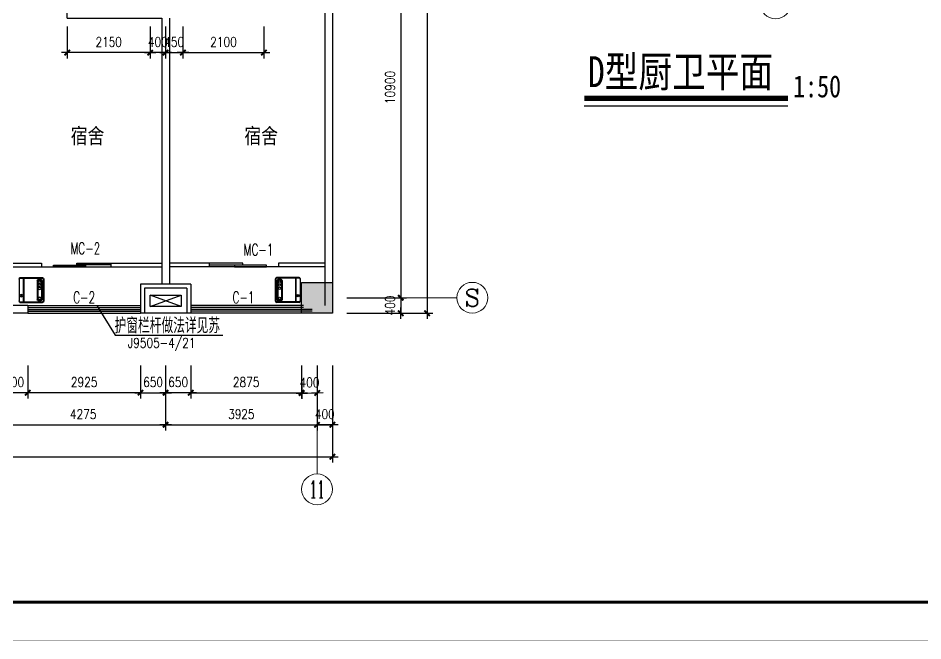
# Model space of a CAD drawing. Extents: x -357449 to -117302, y 127569 to 244935.
# Drawn here: x -281788 to -258335, y 160776 to 176921 of the extents above; entities that cross this region are included whole.
import ezdxf
from ezdxf.enums import TextEntityAlignment as Align

# ---------------------------------------------------------------- set-up
doc = ezdxf.new("R2010")
doc.units = 0
doc.header["$MEASUREMENT"] = 0
doc.layers.get('0').update_dxf_attribs({"linetype": 'CONTINUOUS'})
doc.layers.get('DEFPOINTS').update_dxf_attribs({"linetype": 'CONTINUOUS'})
for name, color, linetype in [('1', 8, 'CONTINUOUS'), ('2', 4, 'CONTINUOUS'), ('COLUMN', 4, 'CONTINUOUS'), ('DIM', 7, 'CONTINUOUS'), ('EQUIPMENT', 3, 'CONTINUOUS'), ('F', 31, 'CONTINUOUS'), ('JAJU', 8, 'CONTINUOUS'), ('WALL', 1, 'CONTINUOUS'), ('WINDOW', 4, 'CONTINUOUS'), ('WINDOWS', 4, 'CONTINUOUS'), ('剪力墙', 4, 'CONTINUOUS')]:
    doc.layers.add(name, color=color, linetype=linetype)
doc.layers.add('AXIS', color=3, linetype='CONTINUOUS', lineweight=9)
doc.styles.add('_HZTXT', font='txt.shx', dxfattribs={"bigfont": 'fs.shx'})
doc.styles.add('CHINA', font='SimSun.ttf', dxfattribs={"width": 0.85, "height": 150})
doc.styles.add('COMPLEX', font='COMPLEX.shx')
doc.styles.add('DIM_FONT', font='SIMPLEX.shx', dxfattribs={"width": 0.8})
doc.styles.add('FS', font='txt.shx', dxfattribs={"width": 0.66, "height": 150, "bigfont": 'fs.shx'})
doc.styles.add('H1', font='SimSun.ttf')
doc.dimstyles.new('DIMN-200', dxfattribs={"dimtxt": 300, "dimasz": 1, "dimexe": 250, "dimexo": 0, "dimgap": 150, "dimtad": 1, "dimdec": 0, "dimdsep": 46, "dimtxsty": 'DIM_FONT', "dimblk": '_DIMX', "dimcen": 2.5, "dimclrd": 256, "dimclre": 256, "dimclrt": 4, "dimadec": 0, "dimazin": 0, "dimtfac": 1, "dimtdec": 0, "dimtix": 1, "dimtmove": 2, "dimatfit": 3, "dimldrblk": '_DIMX', "dimfxl": 0, "dimtolj": 1, "dimtzin": 0, "dimarcsym": 0})
doc.dimstyles.get("Standard").update_dxf_attribs({"dimtxt": 375, "dimasz": 1, "dimexe": 150, "dimexo": 0, "dimgap": 200, "dimtad": 1, "dimdec": 0, "dimzin": 0, "dimdsep": 46, "dimtxsty": 'DIM_FONT', "dimblk1": '_DIMX', "dimblk2": '_DIMX', "dimsah": 1, "dimcen": 200, "dimclrd": 256, "dimclre": 256, "dimclrt": 4, "dimadec": 0, "dimazin": 0, "dimtfac": 1, "dimtdec": 0, "dimtix": 1, "dimtmove": 2, "dimatfit": 3, "dimldrblk": '_DIMX', "dimfxl": 0, "dimtolj": 1, "dimtzin": 0, "dimarcsym": 0})

# ---------------------------------------------------------------- blocks, each defined once
blk = doc.blocks.new('_DIMX')
blk.add_line((-150, 0), (150, 0))
at = {"const_width": 50}
blk.add_lwpolyline([(-70, -70), (70, 70)], dxfattribs=at)
blk = doc.blocks.new('*D834')
at = {"linetype": 'ByBlock'}
for p, q in [((-313604, 206482), (-313604, 203966)), ((-251004, 206485), (-251004, 203966)), ((-313603, 204116), (-251005, 204116))]:
    blk.add_line(p, q, dxfattribs=at)
at = {"layer": 'DEFPOINTS', "color": 0, "linetype": 'ByBlock'}
for p in [(-313604, 206482), (-251004, 206485), (-251004, 204116)]:
    blk.add_point(p, dxfattribs=at)
at = {"linetype": 'ByBlock', "rotation": 180}
blk.add_blockref('_DIMX', (-313604, 204116), dxfattribs=at)
at = {"linetype": 'ByBlock'}
blk.add_blockref('_DIMX', (-251004, 204116), dxfattribs=at)
at = {"color": 4, "linetype": 'ByBlock', "insert": (-282304, 204391), "char_height": 250, "attachment_point": 5, "style": 'DIM_FONT'}
blk.add_mtext('\\A1;62600', dxfattribs=at)
blk = doc.blocks.new('*D899')
at = {"linetype": 'ByBlock'}
for p, q in [((-274815, 194671), (-272581, 194671)), ((-272731, 194670), (-272731, 169272)), ((-274815, 169271), (-272581, 169271))]:
    blk.add_line(p, q, dxfattribs=at)
at = {"layer": 'DEFPOINTS', "color": 0, "linetype": 'ByBlock'}
for p in [(-274815, 194671), (-274815, 169271), (-272731, 169271)]:
    blk.add_point(p, dxfattribs=at)
at = {"linetype": 'ByBlock'}
for p, rotation in [((-272731, 194671), 90), ((-272731, 169271), 270)]:
    blk.add_blockref('_DIMX', p, dxfattribs=dict(at, rotation=rotation))
at = {"color": 4, "linetype": 'ByBlock', "insert": (-273006, 181971), "char_height": 250, "attachment_point": 5, "rotation": 90, "style": 'DIM_FONT'}
blk.add_mtext('\\A1;25400', dxfattribs=at)
blk = doc.blocks.new('*D997')
at = {"linetype": 'ByBlock'}
for p, q in [((-250634, 219137), (-249084, 219137)), ((-249234, 219136), (-249234, 208238)), ((-250634, 208237), (-249084, 208237))]:
    blk.add_line(p, q, dxfattribs=at)
at = {"layer": 'DEFPOINTS', "color": 0, "linetype": 'ByBlock'}
for p in [(-250634, 219137), (-250634, 208237), (-249234, 208237)]:
    blk.add_point(p, dxfattribs=at)
at = {"linetype": 'ByBlock'}
for p, rotation in [((-249234, 219137), 90), ((-249234, 208237), 270)]:
    blk.add_blockref('_DIMX', p, dxfattribs=dict(at, rotation=rotation))
at = {"color": 4, "linetype": 'ByBlock', "insert": (-249509, 213687), "char_height": 250, "attachment_point": 5, "rotation": 90, "style": 'DIM_FONT'}
blk.add_mtext('\\A1;10900', dxfattribs=at)
blk = doc.blocks.new('*D1111')
at = {"linetype": 'ByBlock'}
for p, q in [((-259604, 206482), (-259604, 204795)), ((-255329, 206482), (-255329, 204795)), ((-259603, 204945), (-255330, 204945))]:
    blk.add_line(p, q, dxfattribs=at)
at = {"layer": 'DEFPOINTS', "color": 0, "linetype": 'ByBlock'}
for p in [(-259604, 206482), (-255329, 206482), (-255329, 204945)]:
    blk.add_point(p, dxfattribs=at)
at = {"linetype": 'ByBlock', "rotation": 180}
blk.add_blockref('_DIMX', (-259604, 204945), dxfattribs=at)
at = {"linetype": 'ByBlock'}
blk.add_blockref('_DIMX', (-255329, 204945), dxfattribs=at)
at = {"color": 4, "linetype": 'ByBlock', "insert": (-257466, 205220), "char_height": 250, "attachment_point": 5, "style": 'DIM_FONT'}
blk.add_mtext('\\A1;4275', dxfattribs=at)
blk = doc.blocks.new('*D984')
at = {"linetype": 'ByBlock'}
for p, q in [((-258904, 206482), (-258904, 205626)), ((-255979, 206482), (-255979, 205626)), ((-255980, 205776), (-258903, 205776))]:
    blk.add_line(p, q, dxfattribs=at)
at = {"layer": 'DEFPOINTS', "color": 0, "linetype": 'ByBlock'}
for p in [(-258904, 206482), (-255979, 206482), (-258904, 205776)]:
    blk.add_point(p, dxfattribs=at)
at = {"linetype": 'ByBlock', "rotation": 180}
blk.add_blockref('_DIMX', (-258904, 205776), dxfattribs=at)
at = {"linetype": 'ByBlock'}
blk.add_blockref('_DIMX', (-255979, 205776), dxfattribs=at)
at = {"color": 4, "linetype": 'ByBlock', "insert": (-257441, 206051), "char_height": 250, "attachment_point": 5, "style": 'DIM_FONT'}
blk.add_mtext('\\A1;2925', dxfattribs=at)
blk = doc.blocks.new('A$C5E2968BE')
for p, q in [((0, 606), (0, 38)), ((16, 606), (16, 38)), ((622, 643), (38, 643)), ((622, 627), (38, 627)), ((48, 573), (48, 70)), ((64, 573), (64, 70)), ((155, 595), (70, 595)), ((155, 579), (70, 579)), ((161, 573), (161, 70)), ((177, 573), (177, 70)), ((525, 627), (525, 16)), ((536, 627), (536, 16)), ((643, 622), (643, 21)), ((622, 16), (38, 16)), ((622, 0), (38, 0)), ((155, 64), (70, 64)), ((155, 48), (70, 48))]:
    blk.add_line(p, q)
for centre, radius in [((111, 529), 30), ((111, 449), 30), ((111, 364), 30), ((111, 106), 30), ((590, 173), 30), ((590, 173), 19.3)]:
    blk.add_circle(centre, radius)
for centre, radius, start, end in [((38, 606), 37.5, 90, 180), ((38, 606), 21.4, 90, 180), ((70, 573), 21.4, 90, 180), ((155, 573), 21.4, 0, 90), ((622, 622), 21.4, 0, 90), ((622, 606), 21.4, 0, 90), ((38, 38), 37.5, 180, 270), ((38, 38), 21.4, 180, 270), ((70, 70), 21.4, 180, 270), ((155, 70), 21.4, 270, 0), ((622, 38), 21.4, 270, 0), ((622, 21), 21.4, 270, 0)]:
    blk.add_arc(centre, radius, start, end)
blk = doc.blocks.new('*D983')
at = {"linetype": 'ByBlock'}
for p, q in [((-259604, 206482), (-259604, 205626)), ((-258904, 206482), (-258904, 205626)), ((-259605, 205776), (-259606, 205776)), ((-258904, 205776), (-259604, 205776)), ((-258903, 205776), (-258902, 205776))]:
    blk.add_line(p, q, dxfattribs=at)
at = {"layer": 'DEFPOINTS', "color": 0, "linetype": 'ByBlock'}
for p in [(-259604, 206482), (-258904, 206482), (-259604, 205776)]:
    blk.add_point(p, dxfattribs=at)
at = {"linetype": 'ByBlock'}
blk.add_blockref('_DIMX', (-259604, 205776), dxfattribs=at)
at = {"linetype": 'ByBlock', "rotation": 180}
blk.add_blockref('_DIMX', (-258904, 205776), dxfattribs=at)
at = {"color": 4, "linetype": 'ByBlock', "insert": (-259254, 206051), "char_height": 250, "attachment_point": 5, "style": 'DIM_FONT'}
blk.add_mtext('\\A1;700', dxfattribs=at)
blk = doc.blocks.new('*D1112')
at = {"linetype": 'ByBlock'}
for p, q in [((-255329, 206482), (-255329, 204795)), ((-251404, 206474), (-251404, 204795)), ((-255328, 204945), (-251405, 204945))]:
    blk.add_line(p, q, dxfattribs=at)
at = {"layer": 'DEFPOINTS', "color": 0, "linetype": 'ByBlock'}
for p in [(-255329, 206482), (-251404, 206474), (-251404, 204945)]:
    blk.add_point(p, dxfattribs=at)
at = {"linetype": 'ByBlock', "rotation": 180}
blk.add_blockref('_DIMX', (-255329, 204945), dxfattribs=at)
at = {"linetype": 'ByBlock'}
blk.add_blockref('_DIMX', (-251404, 204945), dxfattribs=at)
at = {"color": 4, "linetype": 'ByBlock', "insert": (-253366, 205220), "char_height": 250, "attachment_point": 5, "style": 'DIM_FONT'}
blk.add_mtext('\\A1;3925', dxfattribs=at)
blk = doc.blocks.new('*D972')
at = {"linetype": 'ByBlock'}
for p, q in [((-254679, 206482), (-254679, 205626)), ((-251804, 206482), (-251804, 205626)), ((-254678, 205776), (-251805, 205776))]:
    blk.add_line(p, q, dxfattribs=at)
at = {"layer": 'DEFPOINTS', "color": 0, "linetype": 'ByBlock'}
for p in [(-254679, 206482), (-251804, 206482), (-251804, 205776)]:
    blk.add_point(p, dxfattribs=at)
at = {"linetype": 'ByBlock', "rotation": 180}
blk.add_blockref('_DIMX', (-254679, 205776), dxfattribs=at)
at = {"linetype": 'ByBlock'}
blk.add_blockref('_DIMX', (-251804, 205776), dxfattribs=at)
at = {"color": 4, "linetype": 'ByBlock', "insert": (-253241, 206051), "char_height": 250, "attachment_point": 5, "style": 'DIM_FONT'}
blk.add_mtext('\\A1;2875', dxfattribs=at)
blk = doc.blocks.new('*D981')
at = {"linetype": 'ByBlock'}
for p, q in [((-255329, 206482), (-255329, 205626)), ((-254679, 206482), (-254679, 205626)), ((-255330, 205776), (-255331, 205776)), ((-254679, 205776), (-255329, 205776)), ((-254678, 205776), (-254677, 205776))]:
    blk.add_line(p, q, dxfattribs=at)
at = {"layer": 'DEFPOINTS', "color": 0, "linetype": 'ByBlock'}
for p in [(-255329, 206482), (-254679, 206482), (-255329, 205776)]:
    blk.add_point(p, dxfattribs=at)
at = {"linetype": 'ByBlock'}
blk.add_blockref('_DIMX', (-255329, 205776), dxfattribs=at)
at = {"linetype": 'ByBlock', "rotation": 180}
blk.add_blockref('_DIMX', (-254679, 205776), dxfattribs=at)
at = {"color": 4, "linetype": 'ByBlock', "insert": (-255004, 206051), "char_height": 250, "attachment_point": 5, "style": 'DIM_FONT'}
blk.add_mtext('\\A1;650', dxfattribs=at)
blk = doc.blocks.new('*D980')
at = {"linetype": 'ByBlock'}
for p, q in [((-255979, 206485), (-255979, 205626)), ((-255329, 206482), (-255329, 205626)), ((-255980, 205776), (-255981, 205776)), ((-255979, 205776), (-255329, 205776)), ((-255328, 205776), (-255327, 205776))]:
    blk.add_line(p, q, dxfattribs=at)
at = {"layer": 'DEFPOINTS', "color": 0, "linetype": 'ByBlock'}
for p in [(-255979, 206485), (-255329, 206482), (-255329, 205776)]:
    blk.add_point(p, dxfattribs=at)
at = {"linetype": 'ByBlock'}
blk.add_blockref('_DIMX', (-255979, 205776), dxfattribs=at)
at = {"linetype": 'ByBlock', "rotation": 180}
blk.add_blockref('_DIMX', (-255329, 205776), dxfattribs=at)
at = {"color": 4, "linetype": 'ByBlock', "insert": (-255654, 206051), "char_height": 250, "attachment_point": 5, "style": 'DIM_FONT'}
blk.add_mtext('\\A1;650', dxfattribs=at)
blk = doc.blocks.new('*D1001')
at = {"linetype": 'ByBlock'}
for p, q in [((-274815, 169671), (-273265, 169671)), ((-273415, 169672), (-273415, 169673)), ((-273415, 169671), (-273415, 169271)), ((-274815, 169271), (-273265, 169271)), ((-273415, 169270), (-273415, 169269))]:
    blk.add_line(p, q, dxfattribs=at)
at = {"layer": 'DEFPOINTS', "color": 0, "linetype": 'ByBlock'}
for p in [(-274815, 169671), (-274815, 169271), (-273415, 169271)]:
    blk.add_point(p, dxfattribs=at)
at = {"linetype": 'ByBlock'}
for p, rotation in [((-273415, 169671), 270), ((-273415, 169271), 90)]:
    blk.add_blockref('_DIMX', p, dxfattribs=dict(at, rotation=rotation))
at = {"color": 4, "linetype": 'ByBlock', "insert": (-273690, 169471), "char_height": 250, "attachment_point": 5, "rotation": 90, "style": 'DIM_FONT'}
blk.add_mtext('\\A1;400', dxfattribs=at)
blk = doc.blocks.new('*D1000')
at = {"linetype": 'ByBlock'}
for p, q in [((-251804, 206482), (-251797, 205616)), ((-251404, 206485), (-251397, 205619)), ((-251799, 205766), (-251800, 205766)), ((-251798, 205766), (-251398, 205769)), ((-251397, 205769), (-251396, 205769))]:
    blk.add_line(p, q, dxfattribs=at)
at = {"layer": 'DEFPOINTS', "color": 0, "linetype": 'ByBlock'}
for p in [(-251804, 206482), (-251404, 206485), (-251398, 205769)]:
    blk.add_point(p, dxfattribs=at)
at = {"linetype": 'ByBlock'}
for p, rotation in [((-251798, 205766), 0.4611912674194052), ((-251398, 205769), 180.4611912674194)]:
    blk.add_blockref('_DIMX', p, dxfattribs=dict(at, rotation=rotation))
at = {"color": 4, "linetype": 'ByBlock', "insert": (-251600, 206042), "char_height": 250, "attachment_point": 5, "rotation": 0.4612, "style": 'DIM_FONT'}
blk.add_mtext('\\A1;400', dxfattribs=at)
blk = doc.blocks.new('*D999')
at = {"linetype": 'ByBlock'}
for p, q in [((-251404, 206474), (-251404, 204795)), ((-251004, 206474), (-251004, 204795)), ((-251405, 204945), (-251406, 204945)), ((-251404, 204945), (-251004, 204945)), ((-251003, 204945), (-251002, 204945))]:
    blk.add_line(p, q, dxfattribs=at)
at = {"layer": 'DEFPOINTS', "color": 0, "linetype": 'ByBlock'}
for p in [(-251404, 206474), (-251004, 206474), (-251004, 204945)]:
    blk.add_point(p, dxfattribs=at)
at = {"linetype": 'ByBlock'}
blk.add_blockref('_DIMX', (-251404, 204945), dxfattribs=at)
at = {"linetype": 'ByBlock', "rotation": 180}
blk.add_blockref('_DIMX', (-251004, 204945), dxfattribs=at)
at = {"color": 4, "linetype": 'ByBlock', "insert": (-251204, 205220), "char_height": 250, "attachment_point": 5, "style": 'DIM_FONT'}
blk.add_mtext('\\A1;400', dxfattribs=at)
blk = doc.blocks.new('*D998')
at = {"linetype": 'ByBlock'}
for p, q in [((-251404, 206485), (-251404, 204795)), ((-251004, 206485), (-251004, 204795)), ((-251405, 204945), (-251406, 204945)), ((-251004, 204945), (-251404, 204945)), ((-251003, 204945), (-251002, 204945))]:
    blk.add_line(p, q, dxfattribs=at)
at = {"layer": 'DEFPOINTS', "color": 0, "linetype": 'ByBlock'}
for p in [(-251404, 206485), (-251004, 206485), (-251404, 204945)]:
    blk.add_point(p, dxfattribs=at)
at = {"linetype": 'ByBlock'}
blk.add_blockref('_DIMX', (-251404, 204945), dxfattribs=at)
at = {"linetype": 'ByBlock', "rotation": 180}
blk.add_blockref('_DIMX', (-251004, 204945), dxfattribs=at)
at = {"color": 4, "linetype": 'ByBlock', "insert": (-251204, 205220), "char_height": 250, "attachment_point": 5, "style": 'DIM_FONT'}
blk.add_mtext('\\A1;400', dxfattribs=at)
blk = doc.blocks.new('*D1163')
at = {"linetype": 'ByBlock'}
for p, q in [((-257879, 215272), (-257879, 214443)), ((-255729, 215272), (-255729, 214443)), ((-255730, 214593), (-257878, 214593))]:
    blk.add_line(p, q, dxfattribs=at)
at = {"layer": 'DEFPOINTS', "color": 0, "linetype": 'ByBlock'}
for p in [(-257879, 215272), (-255729, 215272), (-257879, 214593)]:
    blk.add_point(p, dxfattribs=at)
at = {"linetype": 'ByBlock', "rotation": 180}
blk.add_blockref('_DIMX', (-257879, 214593), dxfattribs=at)
at = {"linetype": 'ByBlock'}
blk.add_blockref('_DIMX', (-255729, 214593), dxfattribs=at)
at = {"color": 4, "linetype": 'ByBlock', "insert": (-256804, 214868), "char_height": 250, "attachment_point": 5, "style": 'DIM_FONT'}
blk.add_mtext('\\A1;2150', dxfattribs=at)
blk = doc.blocks.new('*D1161')
at = {"linetype": 'ByBlock'}
for p, q in [((-254879, 215272), (-254879, 214443)), ((-252779, 215272), (-252779, 214443)), ((-254878, 214593), (-252780, 214593))]:
    blk.add_line(p, q, dxfattribs=at)
at = {"layer": 'DEFPOINTS', "color": 0, "linetype": 'ByBlock'}
for p in [(-254879, 215272), (-252779, 215272), (-252779, 214593)]:
    blk.add_point(p, dxfattribs=at)
at = {"linetype": 'ByBlock', "rotation": 180}
blk.add_blockref('_DIMX', (-254879, 214593), dxfattribs=at)
at = {"linetype": 'ByBlock'}
blk.add_blockref('_DIMX', (-252779, 214593), dxfattribs=at)
at = {"color": 4, "linetype": 'ByBlock', "insert": (-253829, 214868), "char_height": 250, "attachment_point": 5, "style": 'DIM_FONT'}
blk.add_mtext('\\A1;2100', dxfattribs=at)
blk = doc.blocks.new('*D1164')
at = {"linetype": 'ByBlock'}
for p, q in [((-255729, 215272), (-255729, 214443)), ((-255329, 215272), (-255329, 214443)), ((-255730, 214593), (-255731, 214593)), ((-255329, 214593), (-255729, 214593)), ((-255328, 214593), (-255327, 214593))]:
    blk.add_line(p, q, dxfattribs=at)
at = {"layer": 'DEFPOINTS', "color": 0, "linetype": 'ByBlock'}
for p in [(-255729, 215272), (-255329, 215272), (-255729, 214593)]:
    blk.add_point(p, dxfattribs=at)
at = {"linetype": 'ByBlock'}
blk.add_blockref('_DIMX', (-255729, 214593), dxfattribs=at)
at = {"linetype": 'ByBlock', "rotation": 180}
blk.add_blockref('_DIMX', (-255329, 214593), dxfattribs=at)
at = {"color": 4, "linetype": 'ByBlock', "insert": (-255529, 214868), "char_height": 250, "attachment_point": 5, "style": 'DIM_FONT'}
blk.add_mtext('\\A1;400', dxfattribs=at)
blk = doc.blocks.new('*D1162')
at = {"linetype": 'ByBlock'}
for p, q in [((-255329, 215272), (-255329, 214443)), ((-254879, 215272), (-254879, 214443)), ((-255330, 214593), (-255331, 214593)), ((-255329, 214593), (-254879, 214593)), ((-254878, 214593), (-254877, 214593))]:
    blk.add_line(p, q, dxfattribs=at)
at = {"layer": 'DEFPOINTS', "color": 0, "linetype": 'ByBlock'}
for p in [(-255329, 215272), (-254879, 215272), (-254879, 214593)]:
    blk.add_point(p, dxfattribs=at)
at = {"linetype": 'ByBlock'}
blk.add_blockref('_DIMX', (-255329, 214593), dxfattribs=at)
at = {"linetype": 'ByBlock', "rotation": 180}
blk.add_blockref('_DIMX', (-254879, 214593), dxfattribs=at)
at = {"color": 4, "linetype": 'ByBlock', "insert": (-255104, 214868), "char_height": 250, "attachment_point": 5, "style": 'DIM_FONT'}
blk.add_mtext('\\A1;450', dxfattribs=at)

msp = doc.modelspace()

# ---------------------------------------------------------------- hatches: boundary and pattern name
at = {"layer": 'COLUMN'}
msp.add_hatch(color=256, dxfattribs=at).paths.add_polyline_path([(-274439.36, 169271.04), (-273639.36, 169271.04), (-273639.36, 170071.04), (-274439.36, 170071.04)])

# ---------------------------------------------------------------- linework, layer by layer
for points, const_width in [([(-238544.99, 160779.75), (-357444.99, 160779.75), (-357444.99, 244879.75), (-238544.99, 244879.75)], 8), ([(-239544.99, 243879.75), (-239544.99, 161779.75), (-354944.99, 161779.75), (-354944.99, 243879.75)], 80)]:
    msp.add_lwpolyline(points, close=True, dxfattribs=dict(const_width=const_width))
at = {"layer": '1'}
for p, q in [((-278364.36, 169442.31), (-277564.36, 169742.31)), ((-277564.36, 169442.31), (-278364.36, 169742.31))]:
    msp.add_line(p, q, dxfattribs=at)
msp.add_lwpolyline([(-278364.36, 169742.31), (-277564.36, 169742.31), (-277564.36, 169442.31), (-278364.36, 169442.31)], close=True, dxfattribs=at)
at = {"layer": '2', "color": 4}
msp.add_lwpolyline([(-279738.49, 169451.04), (-279273.8, 168700.54), (-276481.11, 168700.54)], dxfattribs=at)
at = {"layer": 'AXIS'}
for p, q in [((-270414.48, 169671.04), (-273269.25, 169671.04)), ((-274039.36, 165106.93), (-274039.36, 167919.16))]:
    msp.add_line(p, q, dxfattribs=at)
for centre in [(-262153.55, 177305.06), (-270014.48, 169671.04), (-274039.36, 164706.93)]:
    msp.add_circle(centre, 400, dxfattribs=at)
at = {"layer": 'COLUMN'}
msp.add_lwpolyline([(-274439.36, 170071.04), (-273639.36, 170071.04), (-273639.36, 169271.04), (-274439.36, 169271.04)], close=True, dxfattribs=at)
at = {"layer": 'JAJU', "color": 8}
for p, q in [((-281539.36, 169471.04), (-278614.36, 169471.04)), ((-281539.36, 169421.04), (-278614.36, 169421.04)), ((-274389.36, 169471.04), (-277314.36, 169471.04)), ((-274389.36, 169421.04), (-277314.36, 169421.04))]:
    msp.add_line(p, q, dxfattribs=at)
at = {"layer": 'WALL'}
for p, q in [((-273839.36, 181021.04), (-273839.36, 169471.04)), ((-273639.36, 181021.04), (-273639.36, 169271.04)), ((-280514.36, 176921.04), (-280514.36, 177771.04)), ((-280514.36, 176921.04), (-278064.36, 176921.04)), ((-278064.36, 176921.04), (-278064.36, 170021.04)), ((-277864.36, 176921.04), (-277864.36, 170021.04)), ((-277314.36, 170021.04), (-278614.36, 170021.04)), ((-278614.36, 170021.04), (-278614.36, 169271.04)), ((-277414.36, 169921.04), (-278514.36, 169921.04)), ((-278514.36, 169921.04), (-278514.36, 169271.04)), ((-277414.36, 169921.04), (-277414.36, 169271.04)), ((-277314.36, 170021.04), (-277314.36, 169271.04)), ((-281539.36, 169471.04), (-282139.36, 169471.04)), ((-281539.36, 169471.04), (-281539.36, 169271.04)), ((-281539.36, 169271.04), (-282939.36, 169271.04)), ((-278514.36, 169271.04), (-278614.36, 169271.04)), ((-277314.36, 169271.04), (-277414.36, 169271.04))]:
    msp.add_line(p, q, dxfattribs=at)
at = {"layer": 'WINDOW'}
for p, q in [((-281183.57, 170471.04), (-279383.57, 170471.04)), ((-275039.36, 170471.04), (-276839.36, 170471.04))]:
    msp.add_line(p, q, dxfattribs=at)
at = {"layer": 'WINDOWS'}
for p, q in [((-282139.36, 170571.04), (-281183.57, 170571.04)), ((-281183.57, 170571.04), (-281183.57, 170471.04)), ((-279383.57, 170571.04), (-279383.57, 170471.04)), ((-279383.57, 170571.04), (-278064.36, 170571.04)), ((-276839.36, 170571.04), (-277864.36, 170571.04)), ((-276839.36, 170571.04), (-276839.36, 170471.04)), ((-273839.36, 170571.04), (-275039.36, 170571.04)), ((-275039.36, 170571.04), (-275039.36, 170471.04)), ((-282139.36, 170471.04), (-281183.57, 170471.04)), ((-279383.57, 170471.04), (-278064.36, 170471.04)), ((-276839.36, 170471.04), (-277864.36, 170471.04)), ((-273839.36, 170471.04), (-275039.36, 170471.04)), ((-281539.36, 169371.04), (-278614.36, 169371.04)), ((-274164.36, 169371.04), (-277314.36, 169371.04)), ((-281539.36, 169321.04), (-278614.36, 169321.04)), ((-281539.36, 169271.04), (-278614.36, 169271.04)), ((-277414.36, 169271.04), (-278514.36, 169271.04)), ((-274164.36, 169321.04), (-277314.36, 169321.04)), ((-274164.36, 169271.04), (-277314.36, 169271.04))]:
    msp.add_line(p, q, dxfattribs=at)
for points in [[(-280871.24, 170519.78), (-280041.1, 170519.78), (-280041.1, 170471.04), (-280871.24, 170471.04)], [(-280263.26, 170571.04), (-279383.57, 170571.04), (-279383.57, 170522.31), (-280263.26, 170522.31)], [(-275959.67, 170571.04), (-276839.36, 170571.04), (-276839.36, 170522.31), (-275959.67, 170522.31)], [(-275351.68, 170519.78), (-276181.82, 170519.78), (-276181.82, 170471.04), (-275351.68, 170471.04)]]:
    msp.add_lwpolyline(points, close=True, dxfattribs=at)
at = {"layer": '剪力墙'}
msp.add_line((-267114.7, 174650.08), (-261837, 174650.08), dxfattribs=at)
at = {"layer": '剪力墙', "const_width": 137.14}
msp.add_lwpolyline([(-267114.7, 174840.4), (-261830.58, 174840.4)], dxfattribs=at)

# ---------------------------------------------------------------- block references
at = {"layer": '1', "xscale": -1}
msp.add_blockref('A$C5E2968BE', (-281117.37, 169549.53), dxfattribs=at)
at = {"layer": '1'}
msp.add_blockref('A$C5E2968BE', (-275120.95, 169549.53), dxfattribs=at)

# ---------------------------------------------------------------- texts
at = {"layer": '2', "color": 4, "style": '_HZTXT', "width": 0.8}
for s, height, p in [('护窗栏杆做法详见苏', 400, (-279286.92, 168750.26)), ('J9505-4/21', 250, (-278940.81, 168375.97))]:
    msp.add_text(s, height=height, dxfattribs=at).set_placement(p)
at = {"layer": 'AXIS', "style": 'COMPLEX'}
for tag, text, width, p, p2 in [('S', 'S', 1.339286, (-270215.56, 169447.04), (-269815.56, 169447.04)), ('11', '', 0.78125, (-274239.36, 164482.93), (-273839.36, 164482.93))]:
    msp.add_attdef(tag, text=text, height=448, dxfattribs=dict(at, width=width)).set_placement(p, p2, align=Align.FIT)
at = {"layer": 'DIM', "style": 'CHINA', "width": 0.8}
for p in [(-280423.94, 173668.04), (-275923.94, 173668.04)]:
    msp.add_text('宿舍', height=400, dxfattribs=at).set_placement(p)
at = {"layer": 'EQUIPMENT', "style": 'H1', "width": 0.8}
for s, height, p in [('D型厨卫平面', 800, (-267017.35, 175131.57)), ('1:50', 571.429, (-261698.89, 174866.44))]:
    msp.add_text(s, height=height, dxfattribs=at).set_placement(p)
at = {"layer": 'F', "style": 'FS', "width": 0.66}
for s, p in [('MC-2', (-280430.04, 170801.55)), ('MC-1', (-275942.82, 170769.76)), ('C-2', (-280361.1, 169529.58)), ('C-1', (-276229.24, 169529.58))]:
    msp.add_text(s, height=300, dxfattribs=at).set_placement(p)

# ---------------------------------------------------------------- dimensions: what is measured, and where the dimension line sits
at = {"layer": 'AXIS'}
for base, p1, p2, angle, dimstyle, override, picture, middle, set_off in [((-271185.24, 169271.04), (-273269.25, 194671.04), (-273269.25, 169271.04), 90, 'Standard', {"dimtxt": 250, "dimgap": 150, "dimblk": '_DIMX'}, '*D899', (-271460.24, 181971.04), (1545.67, 0)), ((-271869.25, 169671.04), (-273269.25, 180571.04), (-273269.25, 169671.04), 90, 'DIMN-200', {"dimtxt": 250, "dimexe": 150, "dimzin": 0, "dimblk1": '_DIMX', "dimblk2": '_DIMX', "dimsah": 1, "dimcen": 200}, '*D997', (-272144.25, 175121.04), (-22635.49, -38566.22)), ((-271869.25, 169271.04), (-273269.25, 169671.04), (-273269.25, 169271.04), 90, 'Standard', {"dimtxt": 250, "dimgap": 150, "dimblk": '_DIMX'}, '*D1001', (-272144.25, 169471.04), (1545.67, 0)), ((-274039.36, 166378.75), (-277964.36, 167915.94), (-274039.36, 167908.16), 180, 'DIMN-200', {"dimtxt": 250, "dimexe": 150, "dimzin": 0, "dimblk1": '_DIMX', "dimblk2": '_DIMX', "dimsah": 1, "dimcen": 200}, '*D1112', (-276001.86, 166653.75), (-22635.49, -38566.22)), ((-277964.36, 167209.89), (-277314.36, 167915.94), (-277964.36, 167915.94), 180, 'DIMN-200', {"dimtxt": 250, "dimexe": 150, "dimzin": 0, "dimblk1": '_DIMX', "dimblk2": '_DIMX', "dimsah": 1, "dimcen": 200}, '*D981', (-277639.36, 167484.89), (-22635.49, -38566.22))]:
    dim = msp.add_linear_dim(base=base, p1=p1, p2=p2, angle=angle, dimstyle=dimstyle, override=override, dxfattribs=at)
    dim.commit()
    dim.dimension.update_dxf_attribs({"geometry": picture, "text_midpoint": middle, "insert": set_off})
for base, p1, p2, dimstyle, override, picture, middle in [((-273639.36, 165549.45), (-336239.36, 167915.94), (-273639.36, 167919.16), 'Standard', {"dimtxt": 250, "dimgap": 150, "dimblk": '_DIMX'}, '*D834', (-304939.36, 165824.45)), ((-277964.36, 167209.89), (-278614.36, 167919.16), (-277964.36, 167915.94), 'DIMN-200', {"dimtxt": 250, "dimexe": 150, "dimzin": 0, "dimblk1": '_DIMX', "dimblk2": '_DIMX', "dimsah": 1, "dimcen": 200}, '*D980', (-278289.36, 167484.89)), ((-273639.36, 166378.95), (-274039.36, 167908.16), (-273639.36, 167908.16), 'DIMN-200', {"dimtxt": 250, "dimexe": 150, "dimzin": 0, "dimblk1": '_DIMX', "dimblk2": '_DIMX', "dimsah": 1, "dimcen": 200}, '*D999', (-273839.36, 166653.95))]:
    dim = msp.add_linear_dim(base=base, p1=p1, p2=p2, dimstyle=dimstyle, override=override, dxfattribs=at)
    dim.commit()
    dim.dimension.update_dxf_attribs({"geometry": picture, "text_midpoint": middle, "insert": (-22635.49, -38566.22)})
for p1, p2, distance, picture, middle in [((-281539.36, 167915.94), (-282239.36, 167915.94), 706.05, '*D983', (-281889.36, 167484.89)), ((-278614.36, 167915.94), (-281539.36, 167915.94), 706.05, '*D984', (-280076.86, 167484.89)), ((-277314.36, 167915.94), (-274439.36, 167915.94), -706.05, '*D972', (-275876.86, 167484.89)), ((-274439.36, 167915.94), (-274039.36, 167919.16), -716.6, '*D1000', (-274235.8, 167475.97))]:
    dim = msp.add_aligned_dim(p1=p1, p2=p2, distance=distance, dimstyle='DIMN-200', override={"dimtxt": 250, "dimexe": 150, "dimzin": 0, "dimblk1": '_DIMX', "dimblk2": '_DIMX', "dimsah": 1, "dimcen": 200}, dxfattribs=at)
    dim.commit()
    dim.dimension.update_dxf_attribs({"geometry": picture, "text_midpoint": middle, "insert": (-22635.49, -38566.22)})
at = {"layer": 'WINDOW'}
dim = msp.add_linear_dim(base=(-277964.36, 166378.75), p1=(-282239.36, 167915.94), p2=(-277964.36, 167915.94), dimstyle='Standard', override={"dimtxt": 250, "dimgap": 150, "dimblk": '_DIMX'}, dxfattribs=at)
dim.commit()
dim.dimension.update_dxf_attribs({"geometry": '*D1111', "text_midpoint": (-280101.86, 166653.75), "insert": (-22635.49, -38566.22)})
at = {"layer": 'WINDOWS'}
for base, p1, p2, picture, middle in [((-280514.36, 176026.4), (-278364.36, 176705.99), (-280514.36, 176705.99), '*D1163', (-279439.36, 176301.4)), ((-278364.36, 176026.4), (-277964.36, 176705.99), (-278364.36, 176705.99), '*D1164', (-278164.36, 176301.4)), ((-277514.36, 176026.4), (-277964.36, 176705.99), (-277514.36, 176705.99), '*D1162', (-277739.36, 176301.4)), ((-275414.36, 176026.4), (-277514.36, 176705.99), (-275414.36, 176705.99), '*D1161', (-276464.36, 176301.4)), ((-274039.36, 166378.95), (-273639.36, 167919.16), (-274039.36, 167919.16), '*D998', (-273839.36, 166653.95))]:
    dim = msp.add_linear_dim(base=base, p1=p1, p2=p2, dimstyle='Standard', override={"dimtxt": 250, "dimgap": 150, "dimblk": '_DIMX'}, dxfattribs=at)
    dim.commit()
    dim.dimension.update_dxf_attribs({"geometry": picture, "text_midpoint": middle, "insert": (-22635.49, -38566.22)})

doc.saveas('drawing.dxf')
